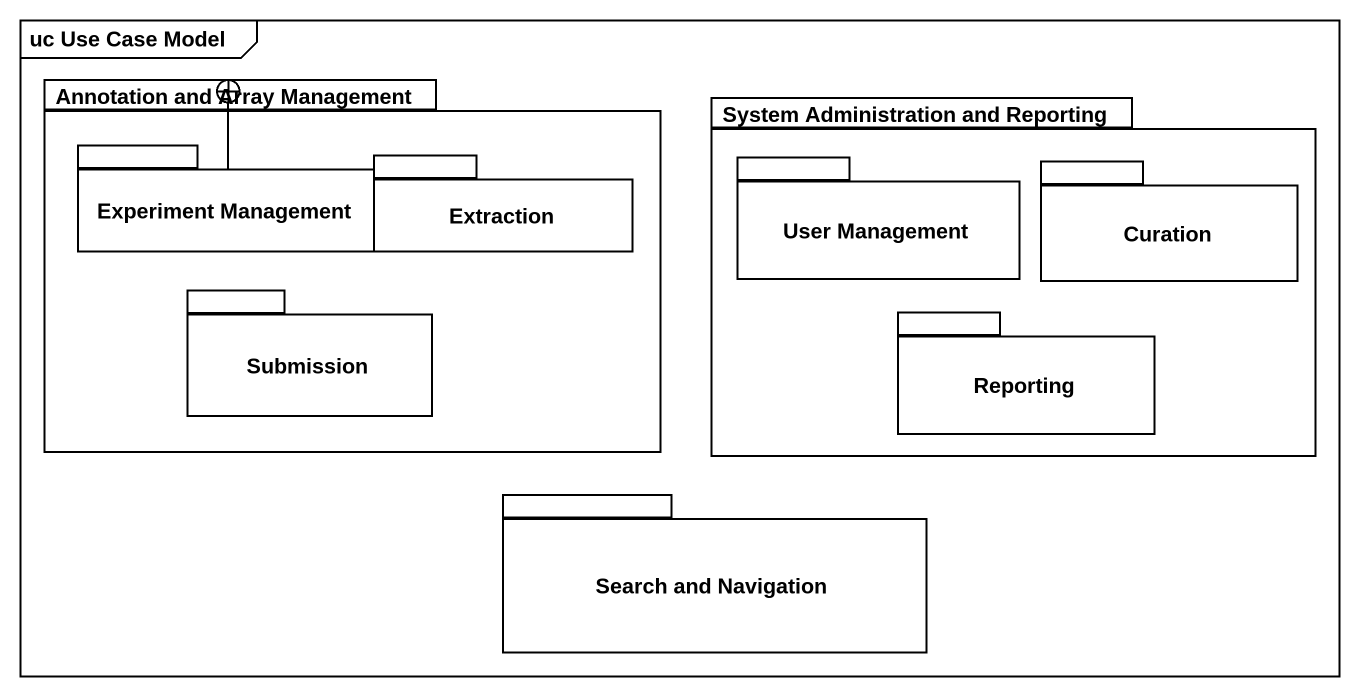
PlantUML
@startuml
mainframe uc Use Case Model
package "Annotation and Array Management" as Annotation_and_Array {
  package "Experiment Management" as Experiment_Management {
  }
  package Extraction {
  }
  package Submission {
  }
}
package "System Administration and Reporting" as System_Administration_and {
  package "User Management" as User_Management {
  }
  package Curation {
  }
  package Reporting {
  }
}
package "Search and Navigation" as Search_and_Navigation {
}
Experiment_Management -right-+ Annotation_and_Array
@enduml
